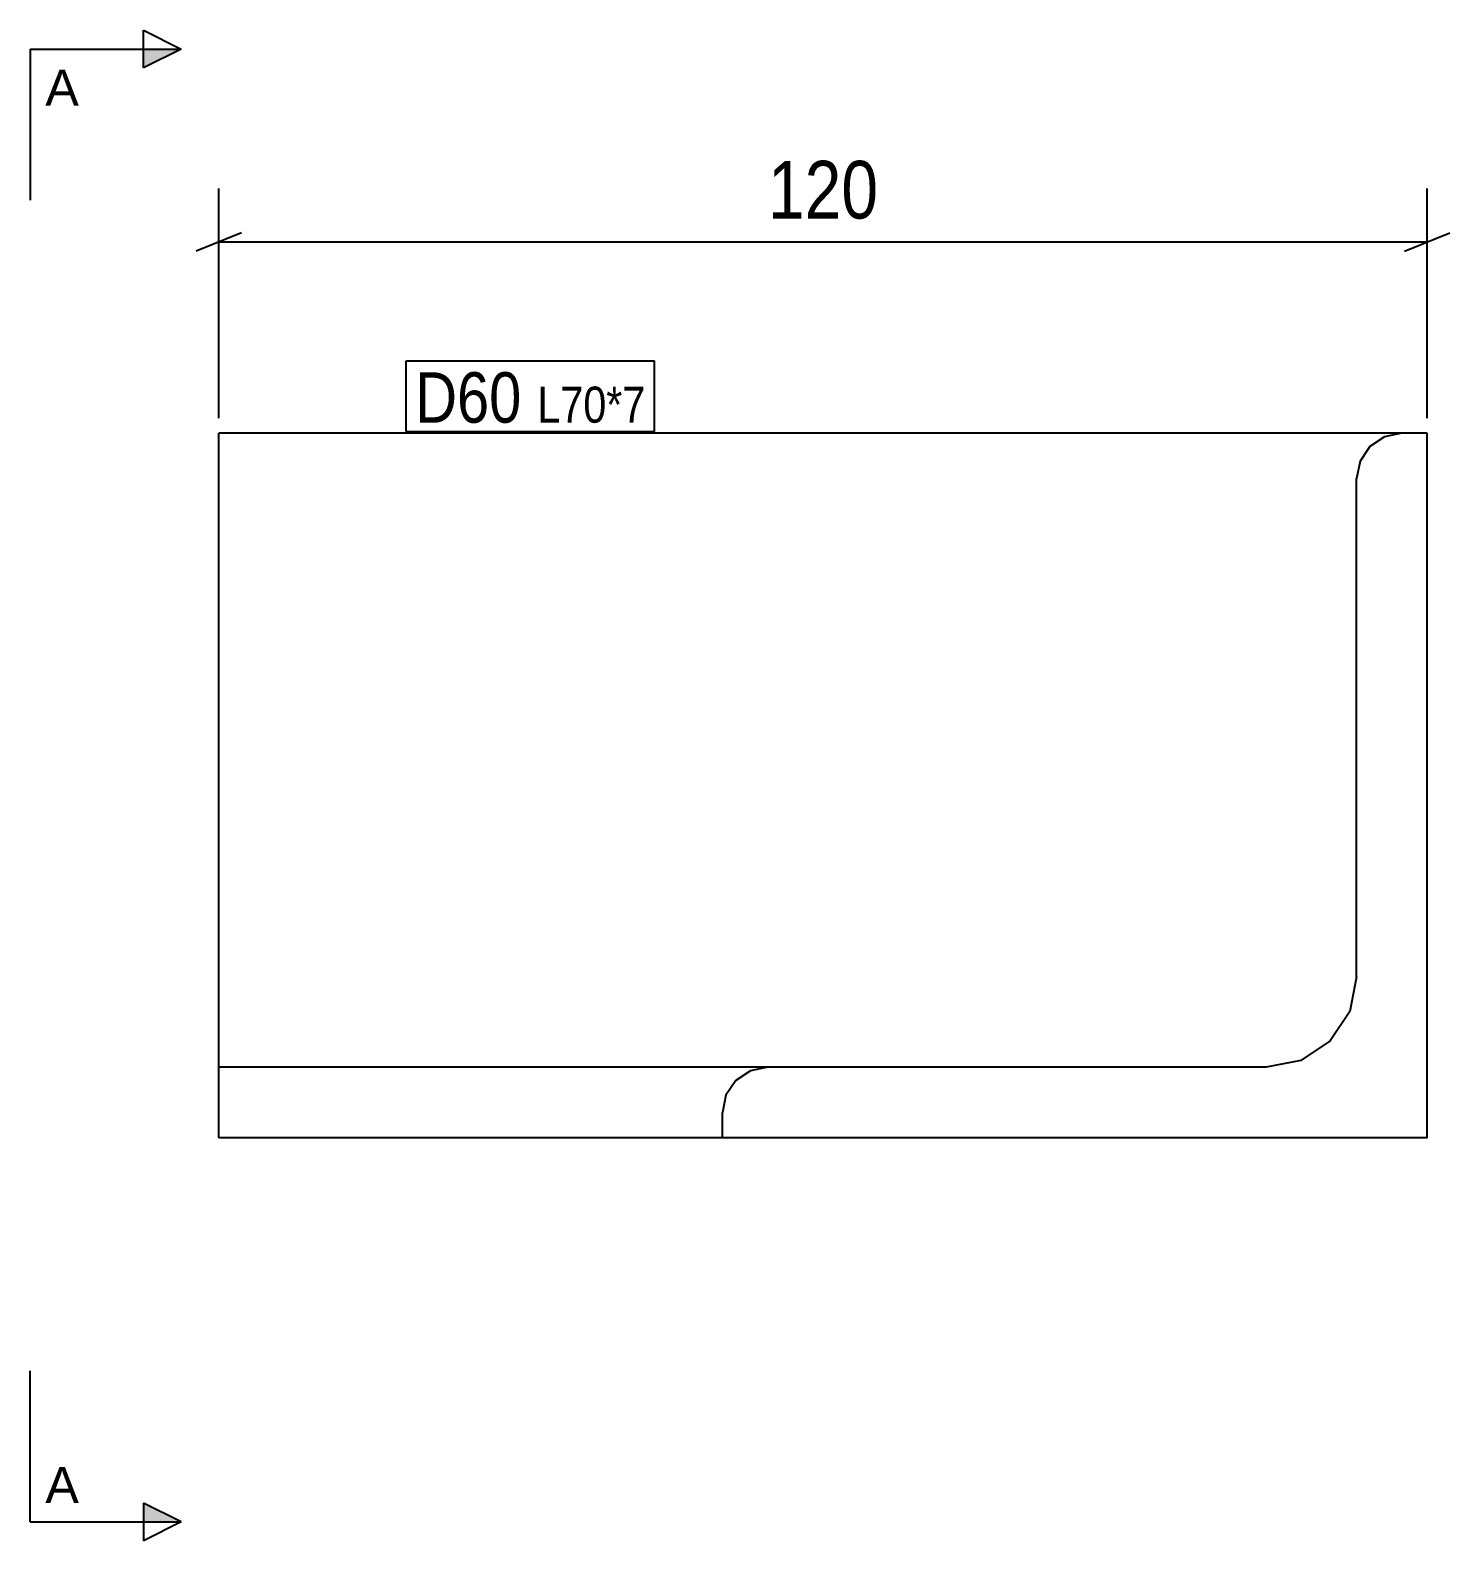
# Model space of a CAD drawing. Header units: millimetres. Extents: x 9 to 10703, y 3 to 155.
# Drawn here: x 10561.7 to 10702.7, y 4.5 to 154.6 of the extents above; entities that cross this region are included whole.
import ezdxf

# ---------------------------------------------------------------- set-up
doc = ezdxf.new("R2010")
doc.units = ezdxf.units.MM
for name, color, linetype in [('MÅLSÆTNING', 7, 'Continuous'), ('STÅL', 7, 'Continuous'), ('TEKST', 7, 'Continuous')]:
    doc.layers.add(name, color=color, linetype=linetype)
doc.styles.add('Arial', font='ARIAL.TTF', dxfattribs={"height": 0.2})
doc.styles.add('Arial Narrow', font='ARIALN.TTF', dxfattribs={"height": 0.2})

msp = doc.modelspace()

# ---------------------------------------------------------------- hatches: boundary and pattern name
at = {"layer": 'TEKST', "linetype": 'Continuous'}
for points in [[(10572.95, 150.82), (10572.95, 152.69), (10576.7, 152.69)], [(10572.95, 6.38), (10572.95, 8.25), (10576.7, 6.38)]]:
    msp.add_hatch(color=30, dxfattribs=at).paths.add_polyline_path(points)

# ---------------------------------------------------------------- linework, layer by layer
at = {"layer": 'MÅLSÆTNING', "color": 7, "linetype": 'Continuous'}
for p, q in [((10580.45, 116.03), (10580.45, 138.86)), ((10700.45, 116.03), (10700.45, 138.86)), ((10582.7, 134.44), (10578.2, 132.63)), ((10698.2, 132.63), (10702.7, 134.44)), ((10580.45, 133.53), (10700.45, 133.53))]:
    msp.add_line(p, q, dxfattribs=at)
at = {"layer": 'STÅL', "color": 2, "linetype": 'Continuous'}
for p, q in [((10580.45, 44.54), (10580.45, 114.53)), ((10697.95, 114.53), (10580.45, 114.53)), ((10696.23, 114.19), (10694.77, 113.22)), ((10697.95, 114.53), (10696.23, 114.19)), ((10700.45, 114.53), (10697.95, 114.53)), ((10700.45, 44.54), (10700.45, 114.53)), ((10694.77, 113.22), (10693.79, 111.76)), ((10693.79, 111.76), (10693.45, 110.03)), ((10693.45, 60.54), (10693.45, 110.03)), ((10693.45, 60.54), (10692.76, 57.09)), ((10692.76, 57.09), (10690.81, 54.17)), ((10690.81, 54.17), (10687.89, 52.22)), ((10634.95, 51.54), (10580.45, 51.54)), ((10633.23, 51.19), (10631.77, 50.22)), ((10634.95, 51.54), (10633.23, 51.19)), ((10684.45, 51.54), (10634.95, 51.54)), ((10687.89, 52.22), (10684.45, 51.54)), ((10631.77, 50.22), (10630.79, 48.76)), ((10630.79, 48.76), (10630.45, 47.04)), ((10630.45, 44.54), (10630.45, 47.04)), ((10700.45, 44.54), (10580.45, 44.54))]:
    msp.add_line(p, q, dxfattribs=at)
at = {"layer": 'TEKST', "color": 30, "linetype": 'Continuous'}
for p, q in [((10572.95, 150.82), (10572.95, 154.57)), ((10572.95, 154.57), (10576.7, 152.69)), ((10561.7, 152.69), (10561.7, 137.69)), ((10561.7, 152.69), (10576.7, 152.69)), ((10576.7, 152.69), (10572.95, 150.82)), ((10561.7, 6.38), (10561.7, 21.38)), ((10576.7, 6.38), (10572.95, 8.25)), ((10572.95, 8.25), (10572.95, 4.5)), ((10561.7, 6.38), (10576.7, 6.38)), ((10576.7, 6.38), (10572.95, 4.5))]:
    msp.add_line(p, q, dxfattribs=at)
at = {"layer": 'TEKST', "color": 7, "linetype": 'Continuous'}
for p, q in [((10599.05, 121.73), (10623.71, 121.73)), ((10599.05, 114.69), (10599.05, 121.73)), ((10623.71, 114.69), (10623.71, 121.73)), ((10599.05, 114.69), (10623.71, 114.69))]:
    msp.add_line(p, q, dxfattribs=at)

# ---------------------------------------------------------------- wipeouts: each hides what was drawn before it
at = {"color": 0}
for points, layer in [([(10647.13, 134.66), (10647.13, 143.06), (10633.77, 143.06), (10633.77, 134.66)], 'MÅLSÆTNING'), ([(10610.5, 115.58), (10610.5, 120.83), (10599.95, 120.83), (10599.95, 115.58)], 'TEKST'), ([(10622.81, 115.58), (10622.81, 119.33), (10612.08, 119.33), (10612.08, 115.58)], 'TEKST')]:
    msp.add_wipeout(points, dxfattribs=at).dxf.layer = layer
at = {"color": 0, "linetype": 'Continuous'}
for points in [[(10566.53, 147.07), (10566.53, 150.82), (10563.2, 150.82), (10563.2, 147.07)], [(10566.53, 8.25), (10566.53, 12), (10563.2, 12), (10563.2, 8.25)]]:
    msp.add_wipeout(points, dxfattribs=at).dxf.layer = 'TEKST'

# ---------------------------------------------------------------- next in the draw order: texts
at = {"layer": 'MÅLSÆTNING', "color": 3, "style": 'Arial Narrow'}
msp.add_text('120', height=5.727, dxfattribs=at).set_placement((10634.97, 135.86))
at = {"layer": 'TEKST', "color": 96, "linetype": 'Continuous', "style": 'Arial'}
for p in [(10563.2, 147.07), (10563.2, 8.25)]:
    msp.add_text('A', height=3.58, dxfattribs=at).set_placement(p)

# ---------------------------------------------------------------- next in the draw order: wipeouts: each hides what was drawn before it
at = {"color": 0}
for points in [[(10610.5, 115.58), (10610.5, 120.83), (10599.95, 120.83), (10599.95, 115.58)], [(10622.81, 115.58), (10622.81, 119.33), (10612.08, 119.33), (10612.08, 115.58)]]:
    msp.add_wipeout(points, dxfattribs=at).dxf.layer = 'TEKST'

# ---------------------------------------------------------------- next in the draw order: texts
at = {"layer": 'TEKST', "color": 3, "style": 'Arial Narrow'}
for s, height, p in [('D60', 5.011, (10599.95, 115.58)), ('L70*7', 3.579, (10612.08, 115.58))]:
    msp.add_text(s, height=height, dxfattribs=at).set_placement(p)

doc.saveas('drawing.dxf')
